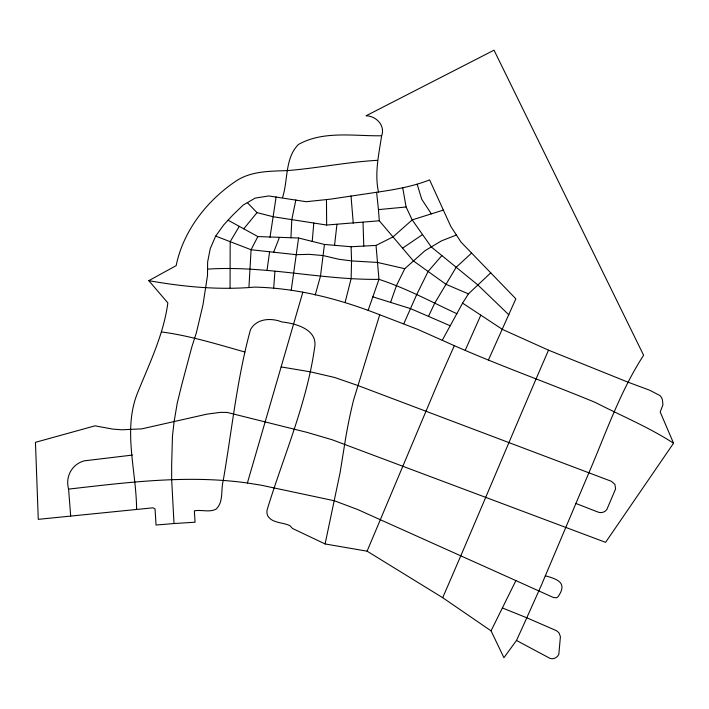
<?xml version="1.0" encoding="UTF-8"?>
<svg xmlns="http://www.w3.org/2000/svg" width="709" height="709" viewBox="0 0 709 709"><rect width="100%" height="100%" fill="white"/><g stroke="black" fill="none" stroke-linecap="round" stroke-linejoin="round"><path stroke-width="1.06" d="M490.743 272.841L468.436 293.872L445.988 284.309L413.347 260.868L379.306 220.791L326.654 225.037L326.468 199.583M290.92 237.807L291.816 219.63L295.857 199.92M248.939 287.287L251.092 249.745L257.854 236.567L298.586 238.002L324.447 244.445L351.106 246.732L376.027 245.429L392.999 236.912L412.195 219.896L443.32 210.103M273.701 288.031L274.932 271.299M174.006 523.534L195.072 522.223L194.346 510.843C201.586 509.443 209.226 512.696 216.094 509.133C223.796 501.875 220.694 490.061 223.184 480.773C231.861 430.496 236.948 379.04 250.445 329.8C256.374 318.403 271.139 317.632 281.881 321.957C295.795 323.446 318.483 329.481 314.548 348.146C306.696 403.474 283.822 455.532 267.488 508.654A10.139 9.793 -20.5 0 0 267.86 516.063C272.548 523.393 282.767 522.17 289.892 525.661L292.569 528.506L325.094 543.954L367.085 551.177L442.682 597.687L491.053 630.85L503.922 657.713L516.48 640.457L521.691 629.149L541.038 585.971L588.966 472.619C606.009 432.96 619.967 391.66 643.621 355.262L494.022 50.179L366.057 115.789C376.045 115.913 385.528 125.475 381.637 135.773C378.854 154.402 374.414 173.085 378.482 191.997L330.376 199.167L306.235 201.71L268.782 195.95L255.098 198.121L243.125 205.123L233.137 214.738L223.725 224.904L215.678 236.079L210.245 248.629L207.631 261.949L207.507 275.482L202.969 304.888L196.437 332.521L191.785 347.126L181.885 384.269L177.277 402.916L174.086 421.784L172.455 436.106L171.658 465.007L171.667 479.452L174.006 523.534L156.042 525.032L155.058 508.902L152.958 507.821L38.277 519.342L35.45 442.327L94.979 425.843L112.74 429.096L121.78 429.787L141.818 428.856L207.046 414.118L220.446 412.372L227.181 412.434L306.926 432.348L332.299 439.802L605.583 542.35L673.55 443.231L660.176 411.973L662.942 404.848L662.428 399.832L661.479 397.501L659.919 395.533L649.612 390.189L627.846 382.107L548.518 350.166L502.513 329.455L462.596 303.151L468.436 293.872M312.226 241.397L313.803 223.043M324.447 244.445L320.495 276.111L315.213 294.988M334.551 245.314L336.943 224.328M267.009 270.421L269.606 251.775M291.222 290.265L298.586 238.002M270.023 237.285L276.12 196.836M282.51 197.616C288.217 180.308 284.699 158.231 298.427 144.476C323.508 130.421 354.137 136.217 381.637 135.773M325.094 543.954L340.09 472.699L344.636 444.428A552.276 533.46 -20.5 0 1 353.569 400.018L379.714 314.761C339.85 299.118 297.479 288.014 254.496 287.11C218.992 290.238 183.737 286.853 148.793 280.667L167.856 302.894C163.566 334.994 149.103 364.134 137.174 393.841C122.861 430.744 136.429 471.086 136.58 509.275M345.079 302.504L351.123 278.602L351.558 260.921L351.106 246.732M70.67 515.957L68.596 489.113C127.868 482.324 187.885 474.64 247.388 482.997L302.858 292.126M368.131 310.312L378.969 279.346L376.027 245.429M390.588 302.388L396.499 285.497L404.768 268.702L425.028 250.676L441.53 240.838L456.401 235.016M273.647 252.218L279.381 237.524M367.085 551.177L439.864 378.252L454.327 345.673C500.74 366.136 548.553 383.082 595.383 402.473C621.545 415.917 648.753 427.146 673.55 443.231M442.682 597.687C478.531 515.425 512.767 432.463 548.518 350.166M403.82 323.694L416.653 294.687L428.103 271.467L441.875 255.577M465.228 350.273L480.808 315.151M488.404 360.048L515.851 298.817L461.01 242.097L450.782 226.384L429.61 179.891C413.241 186.378 395.826 189.409 378.482 191.997M428.475 316.374L434.777 303.062L456.188 267.258L471.609 253.06M491.053 630.85L515.904 580.6L553.569 597.581L556.627 597.705L557.983 596.854C567.67 582.949 558.151 579.342 545.301 575.77M442.265 340.249L462.596 303.151M239.296 226.357L230.177 241.672L230.062 287.881M243.763 228.821L257.012 212.629L273.125 216.724L326.654 225.037M402.57 248.185L422.555 234.573M148.793 280.667L176.169 265.627C183.294 230.425 207.666 199.628 237.355 180.175C252.448 170.913 270.492 171.25 287.562 170.577C317.641 168.166 347.295 161.998 377.445 160.323M132.317 455.089L84.353 460.823C71.733 464.209 65.166 476.891 68.596 489.113M379.306 220.791L378.455 209.616L406.106 206.993L412.195 219.896L431.285 246.945L477.618 284.743L508.938 314.893M207.569 269.136C265.015 265.255 321.54 280.108 378.969 279.346C406.027 288.138 431.152 301.795 456.897 313.724M247.388 482.997L261.072 485.178L334.426 500.776L357.611 509.505L515.904 580.6M281.127 366.916L310.533 371.862L334.559 377.454L357.788 385.483L611.433 481.322L614.925 484.389L615.563 488.962L606.824 509.558C604.68 512.501 600.647 513.431 597.395 511.836L575.992 503.496M161.625 331.954C190.012 335.712 217.3 344.29 244.844 351.992M404.768 268.702L377.507 262.445L351.558 260.921L338.61 259.219L323.18 255.568L309.221 254.345L296.167 254.682L251.092 249.745L215.678 236.079M372.845 296.849L410.493 308.61L450.25 325.777M379.714 314.761L417.45 329.251L454.327 345.673M502.38 607.941L526.45 617.654L556.388 630.647L557.877 631.816L559.171 633.181L560.411 636.709L558.816 654.398C557.256 657.553 553.543 659.645 550.078 658.404L516.48 640.457M228.085 220.189L257.854 236.567M247.379 202.641L257.012 212.629M431.329 213.879L421.749 199.282L417.167 184.225M402.721 187.805L406.106 206.993M376.612 192.263L378.455 209.616M351.008 195.95L353.268 223.193M363.017 222.298L363.779 246.076"/></g></svg>
